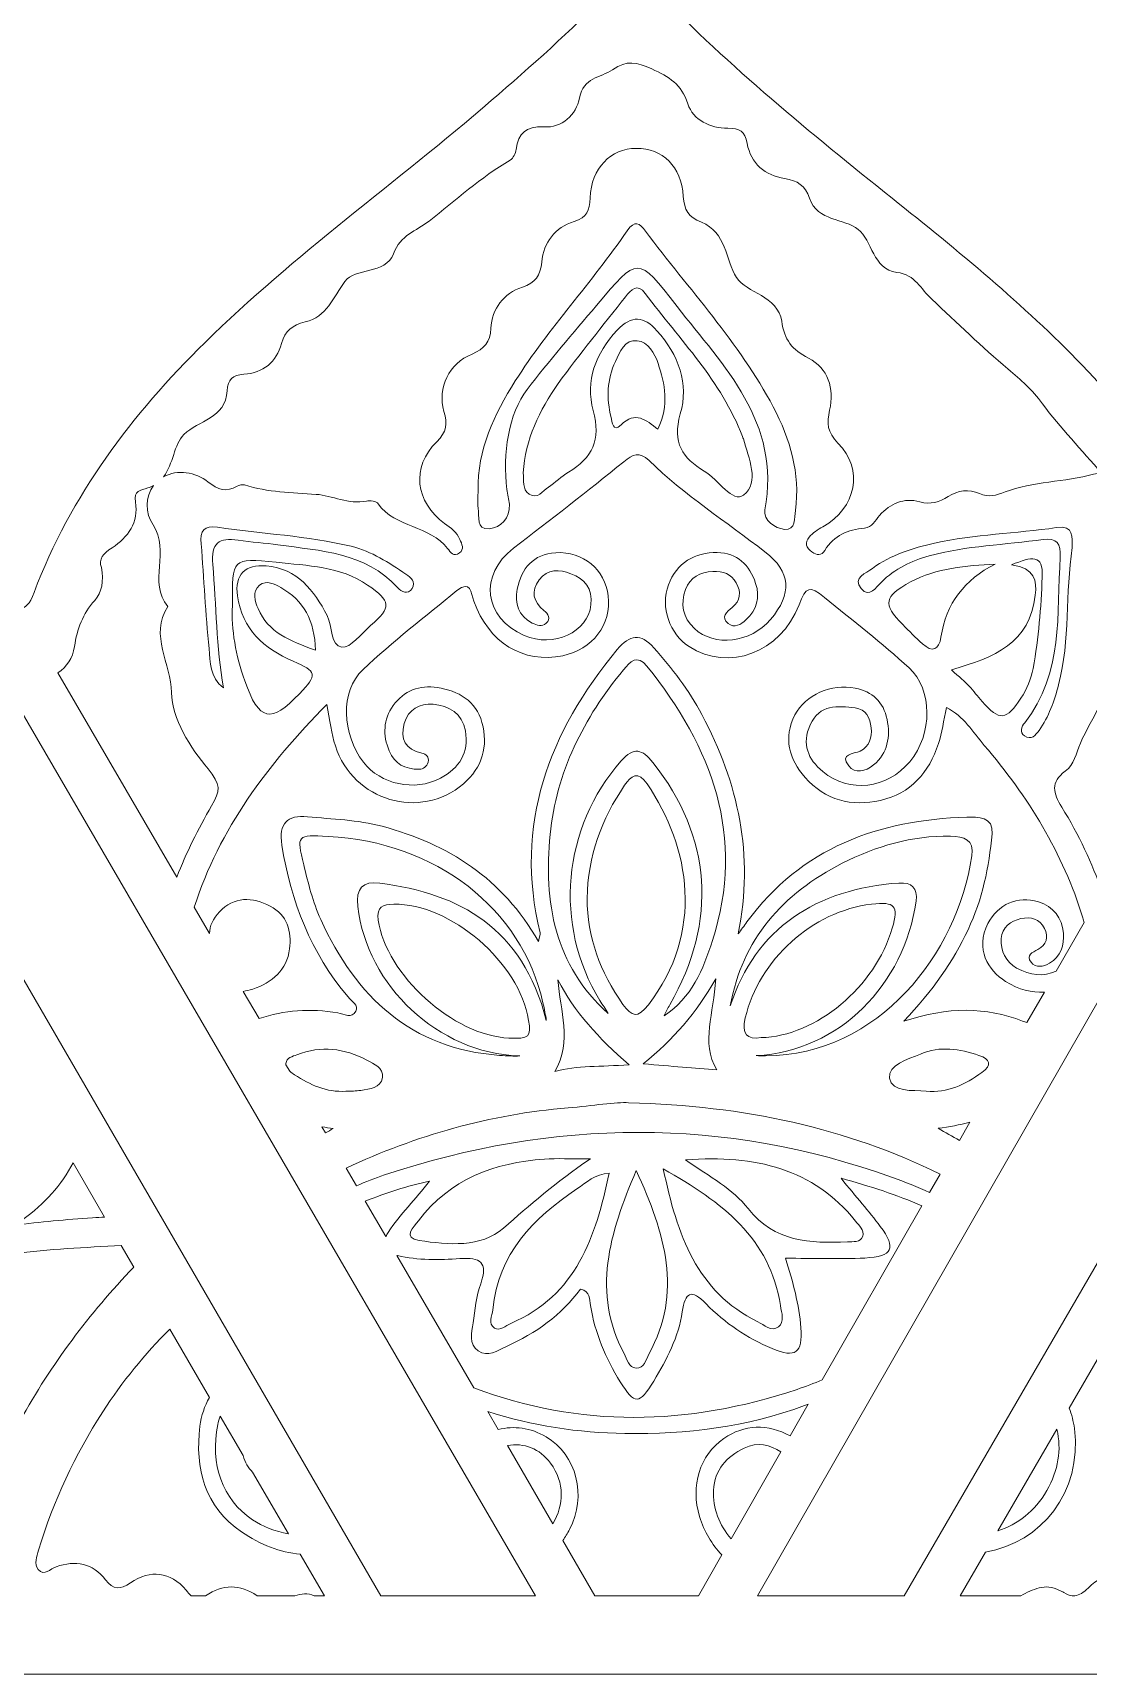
# Model space of a CAD drawing. Extents: x 13 to 5563, y -794 to -206.
# Drawn here: x 2674.7 to 2871.4, y -794.3 to -488.4 of the extents above; entities that cross this region are included whole.
import ezdxf

# ---------------------------------------------------------------- set-up
doc = ezdxf.new("R2010")
doc.units = 0
doc.header["$MEASUREMENT"] = 0
doc.layers.add('Layer 1', color=7, linetype='Continuous')

msp = doc.modelspace()

# ---------------------------------------------------------------- linework, layer by layer
at = {"layer": 'Layer 1', "lineweight": 0}
msp.add_lwpolyline([(2300.75, -205.68), (2300.75, -794.32), (3275.25, -794.32), (3275.25, -205.68), (2300.75, -205.68)], dxfattribs=at)
for points, knots in [([(2739.53, -779.7), (2739.53, -779.7), (2737.33, -775.9), (2737.33, -775.9), (2737.33, -775.9), (2590.67, -523.04), (2590.67, -523.04), (2590.64, -522.99), (2590.61, -522.95), (2590.59, -522.91), (2590.59, -522.91), (2588.86, -520.35), (2588.86, -520.35), (2588.47, -519.77), (2587.84, -519.41), (2587.15, -519.36), (2587.15, -519.36), (2585.17, -519.23), (2585.17, -519.23), (2585.13, -519.23), (2585.08, -519.22), (2585.03, -519.22), (2585.03, -519.22), (2578.11, -519.19), (2578.11, -519.19), (2578.11, -519.19), (2315.37, -518.03), (2315.37, -518.03), (2315.37, -518.03), (2315.37, -490.5), (2315.37, -490.5), (2315.37, -490.5), (2573.64, -491.89), (2573.64, -491.89), (2573.64, -491.89), (2573.66, -491.89), (2573.66, -491.89), (2574.37, -491.89), (2575.03, -491.51), (2575.39, -490.9), (2575.75, -490.28), (2575.75, -489.51), (2575.4, -488.89), (2575.4, -488.89), (2430.29, -234.37), (2430.29, -234.37), (2430.29, -234.37), (2427.89, -230.18), (2427.89, -230.18), (2427.89, -230.18), (2426.55, -227.71), (2426.55, -227.71), (2426.2, -227.06), (2425.52, -226.66), (2424.79, -226.66), (2424.79, -226.66), (2424.79, -226.66), (2424.79, -226.66), (2424.79, -226.66), (2422.43, -226.66), (2422.43, -226.66), (2422.43, -226.66), (2315.37, -226.77), (2315.37, -226.77), (2315.37, -226.77), (2315.37, -220.3), (2315.37, -220.3), (2315.37, -220.3), (2481.4, -220.3), (2481.4, -220.3), (2481.4, -220.3), (2607.76, -439.3), (2607.76, -439.3), (2607.77, -439.3), (2607.77, -439.3), (2607.77, -439.3), (2608.13, -439.92), (2608.79, -440.3), (2609.5, -440.3), (2610.22, -440.3), (2610.88, -439.92), (2611.24, -439.3), (2611.24, -439.3), (2737.77, -220.3), (2737.77, -220.3), (2737.77, -220.3), (2785.49, -220.3), (2785.49, -220.3), (2785.49, -220.3), (2622.19, -511.23), (2622.19, -511.23), (2622.19, -511.23), (2619.48, -515.91), (2619.48, -515.91), (2619.48, -515.91), (2617.84, -518.59), (2617.84, -518.59), (2617.41, -519.29), (2617.4, -520.18), (2617.81, -520.89), (2617.81, -520.89), (2619.14, -523.17), (2619.14, -523.17), (2619.14, -523.17), (2768.38, -779.7), (2768.38, -779.7), (2768.38, -779.7), (2739.53, -779.7), (2739.53, -779.7)], [0, 0, 0, 0, 1, 1, 1, 2, 2, 2, 3, 3, 3, 4, 4, 4, 5, 5, 5, 6, 6, 6, 7, 7, 7, 8, 8, 8, 9, 9, 9, 10, 10, 10, 11, 11, 11, 12, 12, 12, 13, 13, 13, 14, 14, 14, 15, 15, 15, 16, 16, 16, 17, 17, 17, 18, 18, 18, 19, 19, 19, 20, 20, 20, 21, 21, 21, 22, 22, 22, 23, 23, 23, 24, 24, 24, 25, 25, 25, 26, 26, 26, 27, 27, 27, 28, 28, 28, 29, 29, 29, 30, 30, 30, 31, 31, 31, 32, 32, 32, 33, 33, 33, 34, 34, 34, 35, 35, 35, 36, 36, 36, 36]), ([(3260.63, -518.02), (3260.63, -518.02), (2992.73, -519.1), (2992.73, -519.1), (2992.68, -519.1), (2992.63, -519.11), (2992.58, -519.11), (2992.58, -519.11), (2989.5, -519.34), (2989.5, -519.34), (2988.81, -519.39), (2988.19, -519.75), (2987.8, -520.33), (2987.8, -520.33), (2986.71, -521.97), (2986.71, -521.97), (2986.68, -522.01), (2986.66, -522.05), (2986.63, -522.09), (2986.63, -522.09), (2983.16, -528.06), (2983.16, -528.06), (2983.16, -528.06), (2837.08, -779.7), (2837.08, -779.7), (2837.08, -779.7), (2809.71, -779.7), (2809.71, -779.7), (2809.71, -779.7), (2956.28, -523.91), (2956.28, -523.91), (2956.3, -523.86), (2956.33, -523.82), (2956.35, -523.77), (2956.35, -523.77), (2957.82, -520.74), (2957.82, -520.74), (2958.12, -520.12), (2958.12, -519.39), (2957.81, -518.76), (2957.81, -518.76), (2956.85, -516.83), (2956.85, -516.83), (2956.83, -516.79), (2956.81, -516.75), (2956.79, -516.72), (2956.79, -516.72), (2792.72, -220.3), (2792.72, -220.3), (2792.72, -220.3), (2836.39, -220.3), (2836.39, -220.3), (2836.39, -220.3), (2964.15, -441.71), (2964.15, -441.71), (2964.15, -441.71), (2964.15, -441.72), (2964.15, -441.72), (2964.51, -442.34), (2965.17, -442.72), (2965.88, -442.72), (2966.6, -442.72), (2967.26, -442.33), (2967.62, -441.71), (2967.62, -441.71), (3095.54, -220.3), (3095.54, -220.3), (3095.54, -220.3), (3260.63, -220.3), (3260.63, -220.3), (3260.63, -220.3), (3260.63, -226.56), (3260.63, -226.56), (3260.63, -226.56), (3154, -226.45), (3154, -226.45), (3154, -226.45), (3151.64, -226.45), (3151.64, -226.45), (3151.64, -226.45), (3151.64, -226.45), (3151.64, -226.45), (3150.9, -226.45), (3150.23, -226.85), (3149.87, -227.5), (3149.87, -227.5), (3148.56, -229.93), (3148.56, -229.93), (3148.56, -229.93), (3146.14, -234.17), (3146.14, -234.17), (3146.14, -234.17), (3001.02, -488.7), (3001.02, -488.7), (3000.66, -489.32), (3000.67, -490.09), (3001.03, -490.71), (3001.39, -491.33), (3002.05, -491.7), (3002.76, -491.7), (3002.76, -491.7), (3002.77, -491.7), (3002.77, -491.7), (3002.77, -491.7), (3260.63, -490.31), (3260.63, -490.31), (3260.63, -490.31), (3260.63, -518.02), (3260.63, -518.02)], [0, 0, 0, 0, 1, 1, 1, 2, 2, 2, 3, 3, 3, 4, 4, 4, 5, 5, 5, 6, 6, 6, 7, 7, 7, 8, 8, 8, 9, 9, 9, 10, 10, 10, 11, 11, 11, 12, 12, 12, 13, 13, 13, 14, 14, 14, 15, 15, 15, 16, 16, 16, 17, 17, 17, 18, 18, 18, 19, 19, 19, 20, 20, 20, 21, 21, 21, 22, 22, 22, 23, 23, 23, 24, 24, 24, 25, 25, 25, 26, 26, 26, 27, 27, 27, 28, 28, 28, 29, 29, 29, 30, 30, 30, 31, 31, 31, 32, 32, 32, 33, 33, 33, 34, 34, 34, 35, 35, 35, 36, 36, 36, 36]), ([(2906.69, -591.29), (2905.33, -592.31), (2904, -593.37), (2902.68, -594.47), (2899.91, -596.78), (2899.15, -596.01), (2898.05, -593.09), (2891.89, -576.84), (2882.27, -562.82), (2870.23, -550.37), (2859.28, -539.02), (2847.11, -529.09), (2834.81, -519.26), (2819.63, -507.14), (2804.62, -494.8), (2790.99, -480.88), (2786.68, -476.48), (2785.92, -476.6), (2781.78, -480.96), (2774.98, -488.11), (2767.57, -494.63), (2760.11, -501.08), (2742.5, -516.3), (2723.43, -529.78), (2706.78, -546.15), (2693.11, -559.59), (2681.75, -574.65), (2674.91, -592.72), (2674.05, -594.99), (2673.3, -595.76), (2672.29, -595.56), (2672.29, -595.56), (2628.19, -519.75), (2628.19, -519.75), (2628.19, -519.75), (2631.83, -513.47), (2631.83, -513.47), (2631.83, -513.47), (2686.06, -420.22), (2686.06, -420.22), (2697.82, -418), (2709.23, -414.68), (2719.06, -406.55), (2721.67, -404.39), (2722.79, -406.33), (2723.65, -408.51), (2728.05, -419.72), (2735.8, -428.42), (2744.88, -435.92), (2757.16, -446.06), (2769.76, -455.8), (2782.14, -465.82), (2785.34, -468.41), (2788, -468.06), (2791.13, -465.67), (2804.91, -455.14), (2818.56, -444.44), (2831.58, -432.99), (2839.25, -426.25), (2845.57, -418.43), (2849.37, -408.84), (2850.71, -405.44), (2852.24, -404.9), (2855.17, -407.22), (2862.51, -413.02), (2870.9, -416.78), (2880.01, -418.71), (2883.65, -419.48), (2887.3, -420.19), (2890.95, -420.86), (2890.95, -420.86), (2943.43, -512.42), (2943.43, -512.42), (2943.43, -512.42), (2947.65, -519.79), (2947.65, -519.79), (2947.65, -519.79), (2906.69, -591.29), (2906.69, -591.29)], [0, 0, 0, 0, 1, 1, 1, 2, 2, 2, 3, 3, 3, 4, 4, 4, 5, 5, 5, 6, 6, 6, 7, 7, 7, 8, 8, 8, 9, 9, 9, 10, 10, 10, 11, 11, 11, 12, 12, 12, 13, 13, 13, 14, 14, 14, 15, 15, 15, 16, 16, 16, 17, 17, 17, 18, 18, 18, 19, 19, 19, 20, 20, 20, 21, 21, 21, 22, 22, 22, 23, 23, 23, 24, 24, 24, 25, 25, 25, 26, 26, 26, 26]), ([(2855.91, -574), (2854.18, -574.68), (2852.8, -575.06), (2851.09, -574.31), (2849.1, -573.43), (2847.11, -573.68), (2845.29, -574.85), (2843.65, -575.91), (2841.99, -576.4), (2839.99, -575.85), (2836.97, -575.02), (2834.5, -576.15), (2832.47, -578.39), (2831.64, -579.3), (2831.09, -580.63), (2829.7, -580.75), (2826.58, -581.01), (2823.98, -582.08), (2822.28, -584.89), (2821.66, -585.92), (2820.78, -585.81), (2819.89, -585.2), (2818.8, -584.45), (2818.51, -583.4), (2819.35, -582.42), (2820.02, -581.62), (2820.97, -581.01), (2821.89, -580.49), (2828.11, -577.01), (2829.63, -569.86), (2824.73, -564.91), (2822.71, -562.87), (2822.64, -561.18), (2823.18, -558.76), (2824.09, -554.71), (2822.89, -550.96), (2819.26, -549.09), (2816.14, -547.49), (2814.75, -545.69), (2814.24, -542.19), (2813.55, -537.47), (2807.63, -536.89), (2805.85, -534.07), (2803.72, -530.68), (2803.96, -525.61), (2799.27, -523.74), (2796.86, -522.79), (2796.07, -521.45), (2795.91, -518.92), (2795.57, -513.33), (2792.06, -509.97), (2787.13, -509.98), (2782.41, -509.99), (2778.74, -513.68), (2778.55, -519.2), (2778.47, -521.58), (2777.95, -522.86), (2775.57, -523.61), (2771.98, -524.74), (2769.85, -527.51), (2769.52, -531.18), (2769.28, -533.74), (2768.34, -535.03), (2765.92, -535.84), (2762.36, -537.05), (2760.27, -539.81), (2760.05, -543.54), (2759.89, -546.09), (2758.87, -547.33), (2756.53, -548.31), (2752.23, -550.1), (2750.03, -554.55), (2751.29, -559.01), (2751.96, -561.38), (2751.82, -562.77), (2749.95, -564.64), (2745.17, -569.44), (2745.93, -575.9), (2751.43, -579.89), (2752.59, -580.73), (2753.68, -581.48), (2754.26, -582.85), (2754.64, -583.73), (2755.15, -584.64), (2754.19, -585.37), (2753.13, -586.2), (2752.54, -585.27), (2751.97, -584.53), (2748.67, -580.22), (2742.25, -580.77), (2739.05, -576.22), (2738.72, -575.75), (2737.54, -575.55), (2736.85, -575.7), (2733.51, -576.39), (2730.49, -574.66), (2727.47, -574.46), (2722.95, -574.16), (2718.5, -574.05), (2714.14, -572.71), (2713.75, -572.59), (2713.17, -572.75), (2712.78, -572.96), (2710.74, -574.1), (2709.15, -573.59), (2707.35, -572.16), (2704.99, -570.29), (2701.64, -569.76), (2699.06, -571.18), (2700.89, -568.76), (2700.96, -565.2), (2702.84, -563.31), (2705.48, -560.64), (2710.59, -560.37), (2710.9, -555.14), (2711.03, -553.07), (2711.87, -552.22), (2714.02, -552.08), (2717.61, -551.84), (2720.08, -549.81), (2721.04, -546.33), (2721.7, -543.96), (2723.04, -542.89), (2725.45, -542.33), (2729.43, -541.4), (2730.66, -537.74), (2732.84, -534.76), (2734.71, -532.2), (2740.38, -533.56), (2741.89, -529.61), (2743.23, -526.14), (2746.05, -525.41), (2748.53, -523.52), (2753.53, -519.71), (2758.13, -515.35), (2763.66, -512.17), (2764.23, -511.84), (2764.64, -510.9), (2764.75, -510.18), (2765.22, -507.18), (2766.48, -505.79), (2769.9, -505.99), (2773.35, -506.19), (2775.92, -503.76), (2776.55, -500.56), (2777.31, -496.77), (2780.42, -496.86), (2782.72, -495.32), (2785.43, -493.5), (2787.19, -493.88), (2790.03, -495.17), (2793.28, -496.65), (2795.57, -498.01), (2796.74, -501.66), (2797.75, -504.8), (2800.96, -506.21), (2804.19, -506.23), (2806.47, -506.24), (2807.37, -506.71), (2807.81, -509.09), (2808.48, -512.79), (2811.18, -515.03), (2814.79, -515.6), (2817.23, -515.99), (2818.6, -516.88), (2819.42, -519.26), (2820.92, -523.65), (2825.86, -522.97), (2828.5, -525.07), (2831.07, -527.11), (2831.24, -532.5), (2835.67, -533.09), (2839.24, -533.57), (2840.11, -536.17), (2842.2, -538.1), (2846.93, -542.45), (2851.53, -547.01), (2856.41, -551.09), (2858.89, -553.16), (2860.85, -554.93), (2862.83, -557.58), (2866.19, -562.09), (2870.18, -566.19), (2873.83, -570.54), (2873.36, -570.51), (2872.88, -570.55), (2872.37, -570.69), (2867.1, -572.18), (2860.91, -572.05), (2855.91, -574)], [0, 0, 0, 0, 1, 1, 1, 2, 2, 2, 3, 3, 3, 4, 4, 4, 5, 5, 5, 6, 6, 6, 7, 7, 7, 8, 8, 8, 9, 9, 9, 10, 10, 10, 11, 11, 11, 12, 12, 12, 13, 13, 13, 14, 14, 14, 15, 15, 15, 16, 16, 16, 17, 17, 17, 18, 18, 18, 19, 19, 19, 20, 20, 20, 21, 21, 21, 22, 22, 22, 23, 23, 23, 24, 24, 24, 25, 25, 25, 26, 26, 26, 27, 27, 27, 28, 28, 28, 29, 29, 29, 30, 30, 30, 31, 31, 31, 32, 32, 32, 33, 33, 33, 34, 34, 34, 35, 35, 35, 36, 36, 36, 37, 37, 37, 38, 38, 38, 39, 39, 39, 40, 40, 40, 41, 41, 41, 42, 42, 42, 43, 43, 43, 44, 44, 44, 45, 45, 45, 46, 46, 46, 47, 47, 47, 48, 48, 48, 49, 49, 49, 50, 50, 50, 51, 51, 51, 52, 52, 52, 53, 53, 53, 54, 54, 54, 55, 55, 55, 56, 56, 56, 57, 57, 57, 58, 58, 58, 59, 59, 59, 60, 60, 60, 61, 61, 61, 62, 62, 62, 63, 63, 63, 63]), ([(2794.74, -539.44), (2787.3, -529.87), (2787.52, -530.03), (2779.72, -539.26), (2775.36, -544.42), (2770.83, -549.66), (2766.82, -554.9), (2763.34, -559.42), (2762.19, -566.87), (2763.02, -573.55), (2763.13, -574.47), (2763.45, -575.37), (2763.5, -576.3), (2763.66, -578.96), (2761.89, -580.63), (2759.73, -580.86), (2757.18, -581.14), (2757.94, -578.53), (2757.69, -577.01), (2757.52, -575.95), (2757.66, -574.84), (2757.66, -573.76), (2757.48, -566.11), (2760.68, -559.57), (2764.6, -553.33), (2770.81, -543.45), (2778.92, -534.99), (2785.43, -525.34), (2786.84, -523.26), (2787.77, -523.94), (2788.87, -525.42), (2796.94, -536.24), (2806.3, -546.13), (2812.67, -558.17), (2815.84, -564.17), (2817.73, -570.56), (2816.82, -577.45), (2816.63, -578.82), (2816.86, -581.19), (2814.78, -580.98), (2813.06, -580.8), (2810.73, -579.28), (2811.1, -577.35), (2814.16, -560.97), (2803.46, -550.66), (2794.74, -539.44)], [0, 0, 0, 0, 1, 1, 1, 2, 2, 2, 3, 3, 3, 4, 4, 4, 5, 5, 5, 6, 6, 6, 7, 7, 7, 8, 8, 8, 9, 9, 9, 10, 10, 10, 11, 11, 11, 12, 12, 12, 13, 13, 13, 14, 14, 14, 15, 15, 15, 15]), ([(2791, -543.96), (2788.55, -541.25), (2786.31, -541), (2783.6, -543.87), (2779.51, -548.18), (2777.62, -553.37), (2779.11, -558.84), (2780.61, -564.35), (2778.95, -567.63), (2774.5, -570.33), (2773.17, -571.13), (2772.06, -572.27), (2770.76, -573.11), (2769.67, -573.8), (2768.75, -575.48), (2767.16, -574.41), (2765.83, -573.51), (2766.27, -571.88), (2766.05, -570.44), (2766.49, -564.25), (2769.04, -558.76), (2772.61, -553.8), (2776.59, -548.27), (2780.94, -543), (2785.13, -537.62), (2786.16, -536.3), (2787.34, -535.06), (2788.81, -537.02), (2795.24, -545.64), (2803.03, -553.34), (2806.92, -563.69), (2806.97, -563.83), (2807.06, -563.97), (2807.1, -564.12), (2808.07, -567.7), (2810.22, -572.22), (2807.15, -574.59), (2805.11, -576.18), (2802.4, -571.66), (2799.82, -570.13), (2795.82, -567.76), (2793.79, -564.83), (2795.35, -559.47), (2796.98, -553.88), (2795.03, -548.42), (2791, -543.96)], [0, 0, 0, 0, 1, 1, 1, 2, 2, 2, 3, 3, 3, 4, 4, 4, 5, 5, 5, 6, 6, 6, 7, 7, 7, 8, 8, 8, 9, 9, 9, 10, 10, 10, 11, 11, 11, 12, 12, 12, 13, 13, 13, 14, 14, 14, 15, 15, 15, 15]), ([(2791.16, -562.3), (2788.97, -560.58), (2786.96, -558.88), (2784.3, -561.53), (2782.79, -563.04), (2782.65, -560.89), (2782.46, -560.12), (2781.55, -556.58), (2781.67, -553.04), (2783.25, -549.7), (2784.09, -547.94), (2784.96, -545.55), (2787.3, -545.82), (2789.36, -546.05), (2790.6, -548.16), (2791.21, -550.06), (2792.46, -553.86), (2793.33, -557.77), (2791.16, -562.3)], [0, 0, 0, 0, 1, 1, 1, 2, 2, 2, 3, 3, 3, 4, 4, 4, 5, 5, 5, 6, 6, 6, 6]), ([(2859.93, -672.91), (2859.66, -672.81), (2859.4, -672.72), (2859.15, -672.63), (2852.33, -669.99), (2845.26, -669.88), (2836.98, -672.66), (2842.48, -666.85), (2846.17, -661.52), (2848.97, -655.59), (2851.65, -649.93), (2852.88, -643.88), (2853.45, -637.73), (2853.75, -634.5), (2850.77, -634.56), (2848.76, -634.62), (2832.26, -635.11), (2817.94, -640.3), (2807.76, -654.14), (2807.23, -654.87), (2806.69, -655.6), (2806.15, -656.33), (2809.11, -641.69), (2806.18, -628.27), (2799.37, -615.51), (2796.95, -610.98), (2793.83, -606.88), (2790.41, -603.03), (2787.95, -600.25), (2785.95, -600.57), (2783.6, -603.4), (2770.79, -618.84), (2764.31, -635.94), (2769.22, -656.18), (2769.28, -656.44), (2769.12, -656.77), (2768.92, -657.79), (2762.21, -646.01), (2752.12, -639.6), (2739.76, -636.31), (2735.19, -635.1), (2730.52, -634.99), (2725.88, -634.54), (2722.11, -634.18), (2720.45, -635.78), (2721.09, -639.81), (2722.76, -650.34), (2726.51, -659.9), (2733.43, -668.12), (2734.09, -668.91), (2735.48, -669.64), (2734.89, -670.78), (2734.14, -672.21), (2732.68, -671.31), (2731.53, -671.1), (2726.37, -670.16), (2721.51, -670.62), (2716.84, -672.15), (2716.84, -672.15), (2713.9, -667.09), (2713.9, -667.09), (2714.48, -666.99), (2715.06, -666.86), (2715.66, -666.66), (2719.28, -665.44), (2722, -663.11), (2722.54, -659.18), (2722.99, -655.91), (2722.07, -652.85), (2718.92, -651.19), (2715.62, -649.44), (2712.14, -649.37), (2709.45, -652.25), (2708.2, -653.59), (2707.66, -654.93), (2707.6, -656.27), (2707.6, -656.27), (2704.77, -651.4), (2704.77, -651.4), (2709.42, -636.81), (2718.4, -624.87), (2729.48, -613.59), (2730.08, -616.61), (2730.31, -619.06), (2731.06, -621.35), (2734.43, -631.64), (2746.83, -635.27), (2754.93, -628.39), (2758.49, -625.36), (2759.59, -621.38), (2758.39, -616.99), (2757.28, -612.92), (2753.97, -611.06), (2750.06, -610.46), (2746.77, -609.95), (2743.84, -611.03), (2741.85, -613.81), (2739.98, -616.42), (2739.88, -619.33), (2741.09, -622.25), (2742.11, -624.71), (2744.09, -625.73), (2746.66, -625.68), (2747.5, -625.66), (2748.15, -625.21), (2748.35, -624.34), (2748.58, -623.39), (2748.04, -622.87), (2747.19, -622.68), (2744.14, -621.97), (2743.06, -620.08), (2743.91, -617.14), (2744.68, -614.49), (2746.77, -613.36), (2749.28, -613.58), (2752.25, -613.85), (2754.72, -615.31), (2755.29, -618.54), (2756, -622.58), (2754.18, -625.49), (2750.64, -627.35), (2745.84, -629.89), (2739.48, -628.53), (2736.29, -624.36), (2732.29, -619.12), (2731.91, -611.22), (2736.22, -607.12), (2741.74, -601.88), (2747.81, -597.21), (2753.72, -592.39), (2756.29, -590.29), (2756.35, -592.87), (2756.87, -594.35), (2759.59, -602.07), (2766.08, -606.06), (2773.45, -604.52), (2779.02, -603.36), (2782.52, -598.76), (2781.92, -593.38), (2781.38, -588.51), (2777.2, -585.02), (2772.14, -585.33), (2767.91, -585.6), (2765.74, -588.27), (2764.94, -592.13), (2764.4, -594.77), (2765.18, -597.09), (2767.77, -598.44), (2768.6, -598.88), (2769.58, -599.25), (2770.36, -598.48), (2771.27, -597.6), (2770.7, -596.73), (2769.94, -596.11), (2767.91, -594.46), (2767.48, -592.53), (2769.04, -590.4), (2770.6, -588.27), (2772.84, -588.47), (2774.97, -589.25), (2777.58, -590.2), (2778.99, -592.08), (2778.69, -595.01), (2778.16, -600.17), (2771.73, -603.15), (2766.26, -600.75), (2758.7, -597.44), (2757.76, -589.47), (2764.25, -584.51), (2771.17, -579.21), (2778.04, -573.86), (2784.82, -568.39), (2786.52, -567.02), (2787.69, -566.37), (2789.53, -568.16), (2796.12, -574.59), (2803.89, -579.56), (2811.13, -585.17), (2815.97, -588.92), (2816.28, -592.93), (2812.15, -597.79), (2808.46, -602.14), (2801.67, -602.93), (2797.97, -599.47), (2795.77, -597.41), (2795.35, -594.88), (2796.33, -592.2), (2797.15, -589.95), (2799.02, -588.88), (2801.44, -588.81), (2803.28, -588.75), (2804.82, -589.28), (2805.78, -590.97), (2806.77, -592.7), (2806.54, -594.24), (2805.01, -595.56), (2804.06, -596.37), (2802.78, -597.28), (2804.25, -598.52), (2805.4, -599.49), (2806.66, -598.69), (2807.59, -597.84), (2809.64, -595.98), (2810.24, -593.64), (2809.39, -591.04), (2808.26, -587.61), (2805.91, -585.33), (2802.24, -585.3), (2798.04, -585.28), (2794.67, -587.16), (2793.13, -591.31), (2791.59, -595.46), (2793.39, -600.54), (2796.98, -602.83), (2804.34, -607.53), (2814.05, -604.04), (2817.47, -595.03), (2818.76, -591.64), (2819.41, -591.42), (2822.22, -593.67), (2827.56, -597.96), (2832.93, -602.19), (2837.99, -606.81), (2842.36, -610.78), (2842.42, -619.12), (2838.11, -624.29), (2833.86, -629.38), (2826.89, -630.21), (2821.91, -626.11), (2819.11, -623.82), (2817.96, -620.97), (2819.55, -617.42), (2821.29, -613.54), (2824.68, -613.86), (2827.96, -614.26), (2829.93, -614.5), (2830.74, -616.13), (2830.92, -617.96), (2831.1, -619.78), (2830.63, -621.37), (2828.85, -622.29), (2827.67, -622.9), (2824.99, -622.74), (2826.73, -625.07), (2827.88, -626.6), (2829.92, -626.11), (2831.36, -624.89), (2834.01, -622.64), (2834.54, -619.64), (2833.88, -616.4), (2833.23, -613.15), (2831.14, -611.19), (2827.94, -610.57), (2823.47, -609.69), (2818.66, -611.83), (2816.72, -615.56), (2814.47, -619.87), (2815.64, -623.79), (2818.61, -627.2), (2822.33, -631.47), (2827.27, -632.71), (2832.63, -631.49), (2838.27, -630.22), (2841.71, -626.28), (2843.47, -620.9), (2844.14, -618.85), (2844.41, -616.67), (2844.94, -614.16), (2848.16, -615.82), (2849.89, -618.77), (2852, -621.24), (2860.16, -630.77), (2866.64, -641.27), (2870.38, -653.39), (2870.47, -653.69), (2870.54, -653.98), (2870.61, -654.27), (2870.61, -654.27), (2865.41, -663.33), (2865.41, -663.33), (2863.06, -664.34), (2860.55, -664.18), (2858.03, -662.74), (2855.98, -661.56), (2854.97, -659.57), (2855.17, -657.24), (2855.35, -655.14), (2856.89, -653.96), (2858.84, -653.52), (2860.66, -653.11), (2862.32, -653.57), (2863.23, -655.34), (2864.06, -656.98), (2863.58, -658.38), (2861.95, -659.28), (2860.98, -659.82), (2859.69, -660.33), (2860.72, -661.64), (2861.61, -662.77), (2863, -662.5), (2864.15, -661.83), (2866.27, -660.57), (2866.95, -658.48), (2866.74, -656.22), (2866.48, -653.35), (2864.93, -651.29), (2862.09, -650.4), (2858.17, -649.18), (2854.51, -650.87), (2852.68, -654.44), (2850.26, -659.19), (2852.68, -663.15), (2855.98, -665.23), (2858.43, -666.77), (2860.83, -667.38), (2863.2, -667.2), (2863.2, -667.2), (2859.93, -672.91), (2859.93, -672.91)], [0, 0, 0, 0, 1, 1, 1, 2, 2, 2, 3, 3, 3, 4, 4, 4, 5, 5, 5, 6, 6, 6, 7, 7, 7, 8, 8, 8, 9, 9, 9, 10, 10, 10, 11, 11, 11, 12, 12, 12, 13, 13, 13, 14, 14, 14, 15, 15, 15, 16, 16, 16, 17, 17, 17, 18, 18, 18, 19, 19, 19, 20, 20, 20, 21, 21, 21, 22, 22, 22, 23, 23, 23, 24, 24, 24, 25, 25, 25, 26, 26, 26, 27, 27, 27, 28, 28, 28, 29, 29, 29, 30, 30, 30, 31, 31, 31, 32, 32, 32, 33, 33, 33, 34, 34, 34, 35, 35, 35, 36, 36, 36, 37, 37, 37, 38, 38, 38, 39, 39, 39, 40, 40, 40, 41, 41, 41, 42, 42, 42, 43, 43, 43, 44, 44, 44, 45, 45, 45, 46, 46, 46, 47, 47, 47, 48, 48, 48, 49, 49, 49, 50, 50, 50, 51, 51, 51, 52, 52, 52, 53, 53, 53, 54, 54, 54, 55, 55, 55, 56, 56, 56, 57, 57, 57, 58, 58, 58, 59, 59, 59, 60, 60, 60, 61, 61, 61, 62, 62, 62, 63, 63, 63, 64, 64, 64, 65, 65, 65, 66, 66, 66, 67, 67, 67, 68, 68, 68, 69, 69, 69, 70, 70, 70, 71, 71, 71, 72, 72, 72, 73, 73, 73, 74, 74, 74, 75, 75, 75, 76, 76, 76, 77, 77, 77, 78, 78, 78, 79, 79, 79, 80, 80, 80, 81, 81, 81, 82, 82, 82, 83, 83, 83, 84, 84, 84, 85, 85, 85, 86, 86, 86, 87, 87, 87, 88, 88, 88, 89, 89, 89, 90, 90, 90, 91, 91, 91, 92, 92, 92, 93, 93, 93, 94, 94, 94, 95, 95, 95, 96, 96, 96, 97, 97, 97, 98, 98, 98, 99, 99, 99, 100, 100, 100, 101, 101, 101, 102, 102, 102, 103, 103, 103, 104, 104, 104, 105, 105, 105, 106, 106, 106, 106]), ([(2687.48, -588.11), (2686.82, -586.51), (2687.84, -585.49), (2689.45, -584.42), (2692.43, -582.43), (2694.45, -579.7), (2693.8, -575.88), (2693.44, -573.76), (2694.76, -573.69), (2696.11, -573.26), (2696.5, -573.13), (2696.85, -572.97), (2697.18, -572.79), (2695.56, -574.92), (2695.59, -577.94), (2697.1, -580.16), (2700.38, -584.99), (2696.07, -590.85), (2699.82, -595.36), (2696.37, -600.75), (2700.47, -606.04), (2700.53, -611.38), (2700.6, -616.23), (2703.99, -621.66), (2707.34, -625.63), (2709.75, -628.49), (2709.65, -629.74), (2708.01, -632.51), (2705.45, -636.85), (2703.27, -641.28), (2701.52, -645.8), (2701.52, -645.8), (2679.37, -607.74), (2679.37, -607.74), (2681, -606.62), (2682.13, -604.96), (2682.45, -602.83), (2682.94, -599.49), (2683.98, -596.74), (2686.22, -594.22), (2687.54, -592.72), (2687.94, -590.62), (2687.48, -588.11)], [0, 0, 0, 0, 1, 1, 1, 2, 2, 2, 3, 3, 3, 4, 4, 4, 5, 5, 5, 6, 6, 6, 7, 7, 7, 8, 8, 8, 9, 9, 9, 10, 10, 10, 11, 11, 11, 12, 12, 12, 13, 13, 13, 14, 14, 14, 14]), ([(2873.92, -648.48), (2872.1, -643.2), (2869.62, -637.95), (2866.45, -632.75), (2864.85, -630.12), (2864.27, -628.11), (2867.08, -626.05), (2868.8, -624.79), (2869.11, -622.72), (2869.9, -620.85), (2872.02, -615.84), (2876.21, -611.44), (2873.89, -605.29), (2873.86, -605.21), (2874.05, -605.04), (2874.13, -604.9), (2877.36, -599.36), (2873.69, -592.98), (2876.27, -587.35), (2876.32, -587.24), (2876.24, -587.03), (2876.17, -586.9), (2874.86, -584.87), (2876.48, -582.87), (2877.56, -580.99), (2878.43, -579.47), (2878.73, -577.79), (2878.59, -576.22), (2879.09, -577.21), (2879.35, -578.33), (2879.19, -579.77), (2879.15, -580.05), (2879.24, -580.54), (2879.42, -580.63), (2886.22, -583.92), (2883.89, -592.54), (2888.92, -596.86), (2890.1, -597.88), (2889.96, -599.35), (2890.05, -600.73), (2890.34, -604.99), (2892.5, -607.94), (2896.53, -609.01), (2896.53, -609.01), (2873.92, -648.48), (2873.92, -648.48)], [0, 0, 0, 0, 1, 1, 1, 2, 2, 2, 3, 3, 3, 4, 4, 4, 5, 5, 5, 6, 6, 6, 7, 7, 7, 8, 8, 8, 9, 9, 9, 10, 10, 10, 11, 11, 11, 12, 12, 12, 13, 13, 13, 14, 14, 14, 15, 15, 15, 15]), ([(2720.37, -583.87), (2717.92, -583.52), (2715.43, -583.38), (2712.98, -583), (2709.37, -582.44), (2707.87, -583.55), (2708.22, -587.52), (2708.9, -595.18), (2708.85, -602.91), (2710.22, -610.53), (2707.6, -608.53), (2707.78, -605.71), (2707.52, -603.19), (2706.84, -596.71), (2706.6, -590.19), (2706.05, -583.7), (2705.83, -581.24), (2706.58, -580.19), (2709.12, -580.58), (2717.4, -581.83), (2725.79, -582.17), (2733.98, -584.14), (2737.91, -585.08), (2741.03, -587.18), (2744.22, -589.35), (2745.12, -589.97), (2746.16, -590.78), (2745.36, -591.99), (2744.53, -593.25), (2743.43, -592.67), (2742.63, -591.8), (2736.62, -585.2), (2728.33, -585.01), (2720.37, -583.87)], [0, 0, 0, 0, 1, 1, 1, 2, 2, 2, 3, 3, 3, 4, 4, 4, 5, 5, 5, 6, 6, 6, 7, 7, 7, 8, 8, 8, 9, 9, 9, 10, 10, 10, 11, 11, 11, 11]), ([(2859.53, -617.02), (2866.77, -607.79), (2865.49, -596.74), (2866.16, -586.11), (2866.31, -583.77), (2865.49, -582.47), (2862.97, -582.84), (2855.89, -583.89), (2848.68, -584.02), (2841.74, -585.91), (2838.41, -586.81), (2835.36, -588.31), (2832.83, -590.8), (2831.85, -591.76), (2830.56, -593.88), (2829.07, -592.02), (2827.38, -589.91), (2829.97, -589.16), (2831.16, -588.27), (2834.59, -585.7), (2838.62, -584.47), (2842.75, -583.55), (2850.22, -581.89), (2857.88, -581.75), (2865.42, -580.66), (2868.91, -580.16), (2868.24, -582.54), (2868.39, -584.39), (2867.08, -592.9), (2868.04, -601.57), (2865.85, -609.94), (2865.05, -612.97), (2864.02, -615.89), (2862.2, -618.47), (2861.58, -619.34), (2860.75, -620.33), (2859.51, -619.47), (2858.5, -618.77), (2858.93, -617.77), (2859.53, -617.02)], [0, 0, 0, 0, 1, 1, 1, 2, 2, 2, 3, 3, 3, 4, 4, 4, 5, 5, 5, 6, 6, 6, 7, 7, 7, 8, 8, 8, 9, 9, 9, 10, 10, 10, 11, 11, 11, 12, 12, 12, 13, 13, 13, 13]), ([(2718.18, -587.79), (2714.25, -587.43), (2712.25, -589.46), (2712.82, -593.38), (2713.71, -599.58), (2717.68, -603.18), (2723.19, -605.54), (2727.7, -607.47), (2727.75, -608.06), (2724.38, -611.61), (2719.05, -617.22), (2716.85, -616.77), (2714.17, -609.21), (2712.5, -604.5), (2711.61, -599.59), (2711.9, -595.22), (2711.76, -586.38), (2711.78, -586.23), (2720.06, -587.12), (2725.89, -587.76), (2731.92, -587.82), (2737.08, -591.36), (2741.45, -594.37), (2741.58, -595.49), (2737.64, -598.92), (2735.9, -600.43), (2733.88, -603.13), (2732.29, -602.93), (2730.1, -602.66), (2730.6, -599.08), (2729.54, -597.06), (2727.04, -592.31), (2724.05, -588.32), (2718.18, -587.79)], [0, 0, 0, 0, 1, 1, 1, 2, 2, 2, 3, 3, 3, 4, 4, 4, 5, 5, 5, 6, 6, 6, 7, 7, 7, 8, 8, 8, 9, 9, 9, 10, 10, 10, 11, 11, 11, 11]), ([(2861.5, -593.26), (2861.79, -590.56), (2861.5, -588.21), (2857.08, -587.58), (2860.91, -586.08), (2862.99, -585.49), (2862.8, -589.86), (2862.56, -595.57), (2862.16, -601.25), (2861.09, -606.88), (2860.71, -608.9), (2859.95, -610.74), (2858.84, -612.44), (2856.1, -616.64), (2854.88, -616.74), (2851.58, -613.03), (2850.75, -612.11), (2850.03, -611.09), (2849.18, -610.19), (2848.34, -609.31), (2847.39, -608.53), (2845.86, -607.13), (2853.86, -604.89), (2860.54, -602.13), (2861.5, -593.26)], [0, 0, 0, 0, 1, 1, 1, 2, 2, 2, 3, 3, 3, 4, 4, 4, 5, 5, 5, 6, 6, 6, 7, 7, 7, 8, 8, 8, 8]), ([(2843.92, -601.09), (2843.57, -603.37), (2842.34, -604.03), (2840.47, -602.3), (2839.22, -601.15), (2837.99, -599.97), (2836.81, -598.74), (2833.02, -594.81), (2833.27, -593.51), (2838.25, -590.79), (2843.14, -588.12), (2848.54, -587.79), (2854.05, -587.44), (2848.3, -590.37), (2844.9, -594.77), (2843.92, -601.09)], [0, 0, 0, 0, 1, 1, 1, 2, 2, 2, 3, 3, 3, 4, 4, 4, 5, 5, 5, 5]), ([(2727.34, -603.5), (2722.6, -601.76), (2718.52, -600.19), (2716.66, -595.73), (2716.1, -594.37), (2715.44, -592.63), (2716.95, -591.41), (2718.25, -590.36), (2719.75, -591.17), (2720.89, -591.82), (2725.12, -594.24), (2727.25, -597.96), (2727.34, -603.5)], [0, 0, 0, 0, 1, 1, 1, 2, 2, 2, 3, 3, 3, 4, 4, 4, 4]), ([(2801.34, -657.61), (2799.62, -662.96), (2797.44, -668.32), (2792.34, -671.62), (2792.61, -670.91), (2793.02, -670.24), (2793.41, -669.56), (2802.34, -653.94), (2801.21, -638.28), (2790.23, -624.42), (2788.27, -621.95), (2786.7, -621.45), (2784.34, -624.13), (2773.36, -636.59), (2771.7, -654.6), (2780.36, -668.81), (2780.85, -669.6), (2781.48, -670.35), (2781.91, -671.18), (2771.86, -662.23), (2769.85, -650.38), (2771.1, -637.84), (2772.25, -626.28), (2777.31, -616.11), (2784.76, -607.16), (2786.05, -605.62), (2787.25, -604.14), (2789.14, -606.5), (2801.26, -621.62), (2807.58, -638.2), (2801.34, -657.61)], [0, 0, 0, 0, 1, 1, 1, 2, 2, 2, 3, 3, 3, 4, 4, 4, 5, 5, 5, 6, 6, 6, 7, 7, 7, 8, 8, 8, 9, 9, 9, 10, 10, 10, 10]), ([(2784.66, -669.5), (2780.37, -663.52), (2778.03, -656.93), (2777.97, -649.77), (2778.14, -641.86), (2780.67, -634.97), (2784.97, -628.68), (2786.21, -626.85), (2787.47, -625.96), (2789.15, -628.41), (2797.28, -640.31), (2799.79, -656.12), (2789.39, -669.58), (2787.41, -672.16), (2786.32, -671.81), (2784.66, -669.5)], [0, 0, 0, 0, 1, 1, 1, 2, 2, 2, 3, 3, 3, 4, 4, 4, 5, 5, 5, 5]), ([(2739.33, -646.91), (2736.2, -646.5), (2734.85, -647.81), (2735.24, -651.25), (2736.93, -666.07), (2750.29, -678.57), (2765.23, -679.11), (2765.3, -679.12), (2765.36, -679.12), (2765.43, -679.12), (2764.37, -679.16), (2763.13, -679.12), (2761.67, -679.01), (2745.16, -677.81), (2734.87, -668.07), (2728.34, -653.69), (2726.87, -650.47), (2726.01, -646.94), (2725.16, -643.48), (2723.8, -637.93), (2723.9, -637.91), (2729.71, -638.2), (2749.8, -639.23), (2765.8, -651.61), (2769.75, -669.19), (2770.03, -670.43), (2770.23, -671.51), (2770.38, -672.48), (2765.84, -655.15), (2754.42, -648.91), (2739.33, -646.91)], [0, 0, 0, 0, 1, 1, 1, 2, 2, 2, 3, 3, 3, 4, 4, 4, 5, 5, 5, 6, 6, 6, 7, 7, 7, 8, 8, 8, 9, 9, 9, 10, 10, 10, 10]), ([(2811.23, -679.09), (2810.6, -679.09), (2810.04, -679.08), (2809.51, -679.05), (2825.04, -678.23), (2837.1, -665.76), (2839.28, -650.25), (2839.62, -647.83), (2838.46, -646.73), (2836.1, -646.89), (2820.72, -647.94), (2809.32, -655.36), (2804.67, -669.79), (2806.85, -657.38), (2814.45, -648.84), (2825.53, -643.21), (2831.77, -640.04), (2838.5, -638.01), (2845.69, -638.16), (2848.22, -638.22), (2850.12, -638.78), (2849.67, -641.83), (2847, -659.99), (2832.36, -679.01), (2811.23, -679.09)], [0, 0, 0, 0, 1, 1, 1, 2, 2, 2, 3, 3, 3, 4, 4, 4, 5, 5, 5, 6, 6, 6, 7, 7, 7, 8, 8, 8, 8]), ([(2763.42, -675.78), (2753.06, -675.37), (2740.47, -663.93), (2739.06, -653.8), (2738.71, -651.28), (2739.92, -650.88), (2741.94, -650.84), (2752.48, -650.63), (2765.43, -661.76), (2767.08, -672.48), (2767.56, -675.61), (2767.19, -675.94), (2763.42, -675.78)], [0, 0, 0, 0, 1, 1, 1, 2, 2, 2, 3, 3, 3, 4, 4, 4, 4]), ([(2807.46, -672), (2809.99, -661.22), (2819.99, -652.09), (2830.97, -650.84), (2835.42, -650.33), (2836.08, -651.09), (2834.86, -655.29), (2831.7, -666.18), (2820.64, -675.49), (2810.4, -675.7), (2807.74, -676.05), (2806.72, -675.15), (2807.46, -672)], [0, 0, 0, 0, 1, 1, 1, 2, 2, 2, 3, 3, 3, 4, 4, 4, 4]), ([(2772.52, -664.93), (2775.62, -670.9), (2780.06, -675.78), (2785.8, -680.75), (2780.49, -681.15), (2776.15, -680.87), (2771.95, -682.02), (2775.24, -676.3), (2772.99, -670.71), (2772.52, -664.93)], [0, 0, 0, 0, 1, 1, 1, 2, 2, 2, 3, 3, 3, 3]), ([(2801.95, -664.76), (2801.63, -671.24), (2799.1, -676.52), (2802.15, -681.72), (2797.97, -681.38), (2793.86, -681.04), (2788.42, -680.59), (2794.14, -675.96), (2798.23, -671.25), (2801.95, -664.76)], [0, 0, 0, 0, 1, 1, 1, 2, 2, 2, 3, 3, 3, 3]), ([(2721.86, -680.5), (2721.95, -679.38), (2723.08, -679.22), (2723.91, -678.89), (2728.4, -677.15), (2732.75, -677.68), (2736.92, -679.89), (2738.25, -680.6), (2740.1, -681.29), (2739.83, -683.11), (2739.53, -685.18), (2737.45, -685.25), (2735.8, -685.53), (2734.89, -685.69), (2733.95, -685.65), (2733.02, -685.7), (2729.42, -685.92), (2726.35, -684.5), (2723.45, -682.61), (2723.15, -682.41), (2722.83, -682.21), (2722.56, -681.98), (2722.56, -681.98), (2721.86, -680.78), (2721.86, -680.78), (2721.86, -680.69), (2721.85, -680.6), (2721.86, -680.5)], [0, 0, 0, 0, 1, 1, 1, 2, 2, 2, 3, 3, 3, 4, 4, 4, 5, 5, 5, 6, 6, 6, 7, 7, 7, 8, 8, 8, 9, 9, 9, 9]), ([(2851.55, -682.19), (2848.45, -684.42), (2845.16, -686.07), (2841.17, -685.66), (2838.61, -685.48), (2834.77, -685.92), (2834.36, -683.27), (2833.97, -680.75), (2837.7, -679.8), (2840.1, -678.77), (2843.8, -677.18), (2847.41, -677.81), (2851.01, -679.02), (2853.08, -679.72), (2853.52, -680.77), (2851.55, -682.19)], [0, 0, 0, 0, 1, 1, 1, 2, 2, 2, 3, 3, 3, 4, 4, 4, 5, 5, 5, 5]), ([(2841.81, -704.53), (2839.52, -703.55), (2837.22, -702.59), (2834.88, -701.75), (2803.4, -690.45), (2771.78, -690.82), (2740.22, -701.29), (2738.44, -701.88), (2736.7, -702.57), (2734.98, -703.32), (2734.98, -703.32), (2733.05, -700), (2733.05, -700), (2746.1, -693.94), (2759.84, -689.98), (2774.47, -688.78), (2778.96, -688.42), (2783.43, -687.66), (2785.72, -687.84), (2807.35, -688.39), (2826.27, -692.53), (2843.76, -701.12), (2843.76, -701.12), (2841.81, -704.53), (2841.81, -704.53)], [0, 0, 0, 0, 1, 1, 1, 2, 2, 2, 3, 3, 3, 4, 4, 4, 5, 5, 5, 6, 6, 6, 7, 7, 7, 8, 8, 8, 8]), ([(2730.67, -692.63), (2730.18, -692.9), (2729.71, -693.18), (2729.24, -693.45), (2729.24, -693.45), (2728.57, -692.31), (2728.57, -692.31), (2729.26, -692.43), (2729.96, -692.54), (2730.67, -692.63)], [0, 0, 0, 0, 1, 1, 1, 2, 2, 2, 3, 3, 3, 3]), ([(2847.35, -694.85), (2846.06, -694.11), (2844.75, -693.37), (2843.41, -692.59), (2845.47, -692.33), (2847.42, -691.95), (2849.3, -691.46), (2849.3, -691.46), (2847.35, -694.85), (2847.35, -694.85)], [0, 0, 0, 0, 1, 1, 1, 2, 2, 2, 3, 3, 3, 3]), ([(2685.79, -709.27), (2680.92, -709.56), (2676.06, -710.11), (2671.2, -710.64), (2671.74, -710.3), (2672.27, -709.95), (2672.79, -709.59), (2676.91, -706.71), (2680.03, -703.15), (2682.21, -699.03), (2682.21, -699.03), (2688.07, -709.13), (2688.07, -709.13), (2687.38, -709.17), (2686.62, -709.22), (2685.79, -709.27)], [0, 0, 0, 0, 1, 1, 1, 2, 2, 2, 3, 3, 3, 4, 4, 4, 5, 5, 5, 5]), ([(2762.41, -711.2), (2758.18, -714.88), (2752.08, -714.32), (2746.7, -713.5), (2743.48, -713.02), (2745.69, -710.96), (2746.55, -709.82), (2752.45, -702.1), (2760.66, -698.98), (2770.03, -698.33), (2772.42, -698.17), (2774.83, -698.31), (2778.59, -698.31), (2772.06, -702.64), (2767.28, -706.96), (2762.41, -711.2)], [0, 0, 0, 0, 1, 1, 1, 2, 2, 2, 3, 3, 3, 4, 4, 4, 5, 5, 5, 5]), ([(2814.01, -725.65), (2814.22, -727), (2814.86, -728.7), (2813.62, -729.62), (2812.33, -730.56), (2810.99, -729.25), (2809.78, -728.65), (2798.37, -723.01), (2794.8, -712.53), (2792.18, -700.16), (2803.25, -706.39), (2812.05, -713.1), (2814.01, -725.65)], [0, 0, 0, 0, 1, 1, 1, 2, 2, 2, 3, 3, 3, 4, 4, 4, 4]), ([(2796.33, -698.47), (2809.44, -697.52), (2820.05, -700.11), (2828.01, -709.88), (2828.67, -710.69), (2829.72, -711.59), (2829.34, -712.71), (2828.92, -713.94), (2827.53, -713.69), (2826.49, -713.74), (2819.54, -714.08), (2812.89, -713.8), (2807.99, -707.57), (2805.15, -703.94), (2800.95, -701.7), (2796.33, -698.47)], [0, 0, 0, 0, 1, 1, 1, 2, 2, 2, 3, 3, 3, 4, 4, 4, 5, 5, 5, 5]), ([(2740.92, -711.99), (2740.74, -712.26), (2740.6, -712.52), (2740.47, -712.77), (2740.47, -712.77), (2736.64, -706.18), (2736.64, -706.18), (2740.49, -704.65), (2744.43, -703.32), (2748.58, -702.47), (2746.09, -705.83), (2743.11, -708.58), (2740.92, -711.99)], [0, 0, 0, 0, 1, 1, 1, 2, 2, 2, 3, 3, 3, 4, 4, 4, 4]), ([(2821.79, -739.46), (2820.27, -740.12), (2818.7, -740.72), (2817.1, -741.26), (2796.73, -748.08), (2776.5, -748.44), (2756.86, -740.94), (2756.86, -740.94), (2742.52, -716.28), (2742.52, -716.28), (2742.57, -716.3), (2742.6, -716.31), (2742.65, -716.32), (2746.5, -717.22), (2750.41, -717.14), (2754.28, -716.88), (2758.07, -716.62), (2759.56, -717.54), (2758.15, -721.56), (2757.33, -723.88), (2757.08, -726.42), (2756.74, -728.88), (2756.49, -730.69), (2755.84, -732.81), (2757.67, -734.08), (2759.48, -735.33), (2761.28, -733.99), (2762.93, -733.25), (2768.41, -730.82), (2773.19, -727.41), (2776.72, -722.58), (2778.64, -723.01), (2778.41, -724.48), (2778.6, -725.6), (2779.47, -730.75), (2781.39, -735.46), (2784.17, -739.86), (2786.88, -744.14), (2787.68, -744.15), (2790.4, -739.69), (2792.84, -735.68), (2795, -731.51), (2795.72, -726.82), (2796.28, -723.16), (2797.34, -722.41), (2800.15, -725.3), (2803.65, -728.91), (2807.81, -731.68), (2812.45, -733.63), (2816.86, -735.49), (2818.15, -734.46), (2817.82, -729.78), (2817.5, -725.42), (2816.34, -721.24), (2814.94, -716.82), (2820.17, -716.82), (2824.97, -717.01), (2829.74, -716.77), (2834.96, -716.5), (2835.66, -714.97), (2832.61, -710.87), (2830.51, -708.05), (2828.16, -705.41), (2825.3, -701.92), (2830.75, -703.39), (2835.71, -705.03), (2840.38, -707.02), (2840.38, -707.02), (2821.79, -739.46), (2821.79, -739.46)], [0, 0, 0, 0, 1, 1, 1, 2, 2, 2, 3, 3, 3, 4, 4, 4, 5, 5, 5, 6, 6, 6, 7, 7, 7, 8, 8, 8, 9, 9, 9, 10, 10, 10, 11, 11, 11, 12, 12, 12, 13, 13, 13, 14, 14, 14, 15, 15, 15, 16, 16, 16, 17, 17, 17, 18, 18, 18, 19, 19, 19, 20, 20, 20, 21, 21, 21, 22, 22, 22, 23, 23, 23, 23]), ([(2763.74, -728.95), (2762.76, -729.37), (2761.74, -730.43), (2760.74, -729.83), (2759.41, -729.02), (2760.31, -727.56), (2760.41, -726.41), (2761.36, -715.94), (2767.97, -709.35), (2776.08, -703.9), (2777.81, -702.74), (2779.4, -701.1), (2782.11, -700.93), (2779.56, -712.84), (2776.02, -723.72), (2763.74, -728.95)], [0, 0, 0, 0, 1, 1, 1, 2, 2, 2, 3, 3, 3, 4, 4, 4, 5, 5, 5, 5]), ([(2789.48, -734.7), (2788.91, -735.73), (2788.63, -737.36), (2787.12, -737.28), (2785.71, -737.2), (2785.43, -735.64), (2784.86, -734.57), (2778.87, -723.16), (2782.08, -712.29), (2787.14, -700.46), (2792.55, -712.25), (2795.84, -723.17), (2789.48, -734.7)], [0, 0, 0, 0, 1, 1, 1, 2, 2, 2, 3, 3, 3, 4, 4, 4, 4]), ([(2599.97, -765.84), (2602.42, -769.69), (2607.75, -771.46), (2612.85, -769.93), (2616.7, -768.77), (2618.7, -765.85), (2619.13, -762.01), (2619.53, -758.53), (2618.41, -755.5), (2615.2, -753.66), (2613.81, -752.87), (2611.9, -752.3), (2610.96, -753.85), (2609.72, -755.89), (2612, -755.82), (2613.12, -756.37), (2615.55, -757.58), (2616.35, -759.67), (2615.87, -762.2), (2615.41, -764.68), (2614.06, -766.43), (2611.39, -766.95), (2607.11, -767.79), (2603.26, -765.93), (2601.79, -762.21), (2600.25, -758.32), (2601.92, -753.62), (2605.74, -751.32), (2610.86, -748.24), (2616.11, -747.88), (2621.13, -751.32), (2626.5, -755), (2628.62, -760.5), (2627.88, -766.76), (2627.25, -772.13), (2624.55, -776.63), (2620.66, -779.7), (2620.66, -779.7), (2573.22, -779.7), (2573.22, -779.7), (2596.1, -743.98), (2628.5, -722.36), (2671.06, -716.04), (2677.69, -715.05), (2684.44, -714.83), (2691.15, -714.43), (2691.15, -714.43), (2693.49, -718.46), (2693.49, -718.46), (2685.24, -727.11), (2678.11, -736.53), (2672.36, -747.07), (2665.57, -759.5), (2647.22, -760.37), (2639.56, -748.85), (2634.43, -741.15), (2638.45, -730.25), (2647.35, -727.75), (2651.31, -726.63), (2654.4, -728.05), (2656.73, -731.23), (2659.1, -734.46), (2658.46, -737.67), (2656.25, -740.71), (2654.61, -742.98), (2652.45, -743.86), (2649.73, -742.84), (2647.2, -741.89), (2645.35, -740.43), (2645.77, -737.34), (2645.92, -736.18), (2646.6, -734.5), (2644.56, -734.63), (2642.96, -734.74), (2642.42, -736.36), (2642.35, -737.81), (2642.18, -741.77), (2644.41, -744.14), (2647.82, -745.67), (2651.69, -747.41), (2655.12, -746.78), (2658.03, -743.71), (2662.48, -738.99), (2662.54, -732.09), (2658.23, -727.68), (2653.77, -723.12), (2645.91, -722.85), (2640.81, -727.35), (2636.01, -731.57), (2633.01, -736.8), (2634.24, -743.43), (2635.62, -750.83), (2639.82, -756.21), (2646.96, -758.94), (2652.41, -761.03), (2657.91, -760.82), (2663.36, -758.68), (2664.45, -758.25), (2665.73, -757), (2666.77, -757.95), (2668.07, -759.12), (2666.65, -760.56), (2666.3, -761.81), (2665.42, -764.95), (2664.33, -768.02), (2663.1, -771.84), (2660.22, -767.7), (2657.04, -765.14), (2651.94, -766.71), (2650.15, -767.26), (2648.72, -765.89), (2647.51, -764.63), (2644.91, -761.92), (2641.95, -760.34), (2638.42, -762.67), (2634.91, -764.99), (2634.41, -768.49), (2635.88, -772.16), (2636.72, -774.28), (2636.94, -775.52), (2634.73, -777.16), (2633.76, -777.87), (2633.09, -778.74), (2632.67, -779.7), (2632.67, -779.7), (2625.34, -779.7), (2625.34, -779.7), (2632.67, -771.83), (2633.78, -758.64), (2624.93, -750.26), (2618.41, -744.08), (2606.29, -744.45), (2600.66, -751.45), (2597.34, -755.57), (2597.06, -761.28), (2599.97, -765.84)], [0, 0, 0, 0, 1, 1, 1, 2, 2, 2, 3, 3, 3, 4, 4, 4, 5, 5, 5, 6, 6, 6, 7, 7, 7, 8, 8, 8, 9, 9, 9, 10, 10, 10, 11, 11, 11, 12, 12, 12, 13, 13, 13, 14, 14, 14, 15, 15, 15, 16, 16, 16, 17, 17, 17, 18, 18, 18, 19, 19, 19, 20, 20, 20, 21, 21, 21, 22, 22, 22, 23, 23, 23, 24, 24, 24, 25, 25, 25, 26, 26, 26, 27, 27, 27, 28, 28, 28, 29, 29, 29, 30, 30, 30, 31, 31, 31, 32, 32, 32, 33, 33, 33, 34, 34, 34, 35, 35, 35, 36, 36, 36, 37, 37, 37, 38, 38, 38, 39, 39, 39, 40, 40, 40, 41, 41, 41, 42, 42, 42, 43, 43, 43, 44, 44, 44, 45, 45, 45, 45]), ([(2713.6, -767.82), (2717.09, -770.22), (2720.76, -771.6), (2724.51, -771.96), (2724.51, -771.96), (2729.01, -779.7), (2729.01, -779.7), (2729.01, -779.7), (2727.11, -779.7), (2727.11, -779.7), (2725.92, -779.13), (2724.71, -779.33), (2723.5, -779.7), (2723.5, -779.7), (2716.46, -779.7), (2716.46, -779.7), (2713.26, -777.51), (2710.1, -777.56), (2706.88, -779.7), (2706.88, -779.7), (2704.16, -779.7), (2704.16, -779.7), (2703.86, -779.41), (2703.58, -779.04), (2703.28, -778.69), (2700.24, -775.18), (2696.64, -774.78), (2692.88, -777.29), (2690.95, -778.58), (2689.71, -778.68), (2688.22, -776.72), (2685.84, -773.62), (2682.67, -773.07), (2679.01, -774.3), (2677.97, -774.65), (2676.81, -776.18), (2675.7, -774.81), (2674.89, -773.8), (2675.41, -772.38), (2675.76, -771.2), (2678.48, -762.03), (2682.54, -753.48), (2687.72, -745.45), (2691.36, -739.79), (2695.55, -734.68), (2700.19, -730.02), (2700.19, -730.02), (2707.58, -742.76), (2707.58, -742.76), (2706.69, -744.34), (2706.07, -746.13), (2705.83, -748.08), (2704.83, -756.08), (2706.69, -763.09), (2713.6, -767.82)], [0, 0, 0, 0, 1, 1, 1, 2, 2, 2, 3, 3, 3, 4, 4, 4, 5, 5, 5, 6, 6, 6, 7, 7, 7, 8, 8, 8, 9, 9, 9, 10, 10, 10, 11, 11, 11, 12, 12, 12, 13, 13, 13, 14, 14, 14, 15, 15, 15, 16, 16, 16, 17, 17, 17, 18, 18, 18, 18]), ([(2875.53, -731.46), (2881.93, -738.15), (2887.43, -745.67), (2891.85, -754.16), (2894.65, -759.55), (2896.78, -765.24), (2898.65, -771.01), (2899.08, -772.33), (2899.82, -773.85), (2898.7, -774.98), (2897.46, -776.22), (2896.51, -774.52), (2895.44, -774.15), (2891.52, -772.82), (2888.29, -773.79), (2886.03, -777.16), (2884.79, -779.03), (2884.11, -779.34), (2882.21, -777.77), (2878.61, -774.81), (2874.72, -774.87), (2871.33, -778.28), (2870.51, -779.1), (2869.74, -779.62), (2868.9, -779.7), (2868.9, -779.7), (2868.4, -779.7), (2868.4, -779.7), (2867.92, -779.66), (2867.41, -779.46), (2866.85, -779.1), (2866.59, -778.93), (2866.27, -778.86), (2866, -778.71), (2863.33, -777.25), (2860.99, -778.59), (2858.82, -779.7), (2858.82, -779.7), (2847.52, -779.7), (2847.52, -779.7), (2847.52, -779.7), (2852.23, -771.59), (2852.23, -771.59), (2862.64, -769.74), (2870.3, -760.5), (2868.79, -748.57), (2868.62, -747.21), (2868.28, -745.93), (2867.82, -744.74), (2867.82, -744.74), (2875.53, -731.46), (2875.53, -731.46)], [0, 0, 0, 0, 1, 1, 1, 2, 2, 2, 3, 3, 3, 4, 4, 4, 5, 5, 5, 6, 6, 6, 7, 7, 7, 8, 8, 8, 9, 9, 9, 10, 10, 10, 11, 11, 11, 12, 12, 12, 13, 13, 13, 14, 14, 14, 15, 15, 15, 16, 16, 16, 17, 17, 17, 17]), ([(2713.86, -753.58), (2714.22, -754.87), (2714.83, -755.88), (2715.64, -756.66), (2715.64, -756.66), (2722.33, -768.19), (2722.33, -768.19), (2719.85, -767.71), (2717.51, -766.83), (2715.62, -765.54), (2709.97, -761.69), (2707.61, -755.22), (2709.16, -747.8), (2709.27, -747.27), (2709.42, -746.75), (2709.6, -746.25), (2709.6, -746.25), (2713.86, -753.58), (2713.86, -753.58)], [0, 0, 0, 0, 1, 1, 1, 2, 2, 2, 3, 3, 3, 4, 4, 4, 5, 5, 5, 6, 6, 6, 6]), ([(2779.42, -779.7), (2779.42, -779.7), (2773.45, -769.44), (2773.45, -769.44), (2773.9, -768.78), (2774.32, -768.08), (2774.71, -767.35), (2777.97, -761.09), (2776.04, -753.48), (2770.34, -750.09), (2767.48, -748.39), (2764.3, -747.99), (2761.41, -748.75), (2761.41, -748.75), (2759.45, -745.39), (2759.45, -745.39), (2767.75, -748.08), (2776.32, -749.32), (2785.04, -749.47), (2796.48, -749.68), (2807.73, -748.27), (2818.52, -744.26), (2818.75, -744.17), (2818.97, -744.1), (2819.17, -744.03), (2819.17, -744.03), (2815.81, -749.91), (2815.81, -749.91), (2811.7, -747.63), (2807.24, -747.77), (2803.48, -750.39), (2798.96, -753.55), (2797.19, -759.23), (2798.94, -764.96), (2799.8, -767.79), (2801.25, -770.19), (2803.09, -772.11), (2803.09, -772.11), (2798.74, -779.7), (2798.74, -779.7), (2798.74, -779.7), (2779.42, -779.7), (2779.42, -779.7)], [0, 0, 0, 0, 1, 1, 1, 2, 2, 2, 3, 3, 3, 4, 4, 4, 5, 5, 5, 6, 6, 6, 7, 7, 7, 8, 8, 8, 9, 9, 9, 10, 10, 10, 11, 11, 11, 12, 12, 12, 13, 13, 13, 14, 14, 14, 14]), ([(2865.53, -748.68), (2866.42, -752.46), (2865.81, -756.33), (2863.64, -760.12), (2861.4, -764.04), (2858.25, -766.41), (2854.54, -767.62), (2854.54, -767.62), (2865.53, -748.68), (2865.53, -748.68)], [0, 0, 0, 0, 1, 1, 1, 2, 2, 2, 3, 3, 3, 3]), ([(2771.62, -766.3), (2771.62, -766.3), (2763.14, -751.73), (2763.14, -751.73), (2766.2, -751.14), (2769.18, -752.28), (2771.15, -754.99), (2773.87, -758.74), (2773.67, -762.68), (2771.62, -766.3)], [0, 0, 0, 0, 1, 1, 1, 2, 2, 2, 3, 3, 3, 3]), ([(2804.82, -769.09), (2802.62, -766.55), (2801.36, -763.36), (2801.54, -760.08), (2801.76, -756.19), (2803.95, -753.8), (2807.24, -752.21), (2809.84, -750.96), (2812.06, -751.6), (2814.1, -752.89), (2814.1, -752.89), (2804.82, -769.09), (2804.82, -769.09)], [0, 0, 0, 0, 1, 1, 1, 2, 2, 2, 3, 3, 3, 4, 4, 4, 4])]:
    msp.add_open_spline(points, degree=3, knots=knots, dxfattribs=at)

doc.saveas('drawing.dxf')
